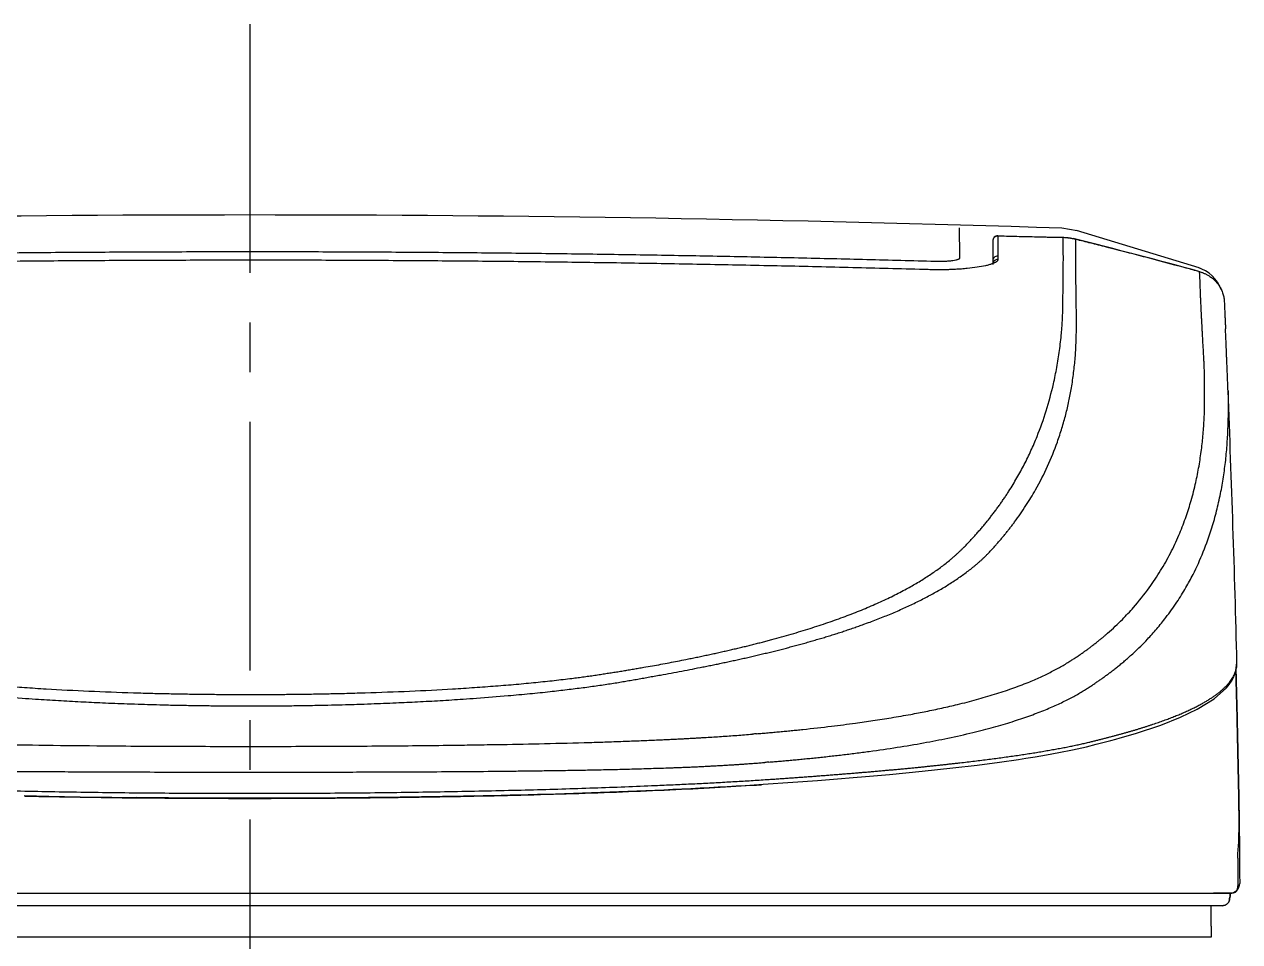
# Model space of a CAD drawing. Extents: x -4358 to 1981, y -50 to 2478.
# Drawn here: x 700.7 to 945.3, y 678.4 to 863 of the extents above; entities that cross this region are included whole.
import ezdxf

# ---------------------------------------------------------------- set-up
doc = ezdxf.new("R2010")
doc.units = 0
doc.header["$LTSCALE"] = 20
doc.header["$MEASUREMENT"] = 0
doc.linetypes.add('CENTER', pattern=[2, 1.25, -0.25, 0.25, -0.25])
doc.layers.get('0').update_dxf_attribs({"linetype": 'CONTINUOUS'})
doc.layers.add('CENTER', color=2, linetype='CENTER')

msp = doc.modelspace()

# ---------------------------------------------------------------- linework, layer by layer
for p, q in [((912.62, 821.43), (909.5, 821.95)), ((909.65, 820.07), (896.5, 820.38)), ((896.63, 820.37), (896.63, 816.36)), ((911.8, 819.82), (909.64, 820.08)), ((937.11, 814.01), (912.46, 821.48)), ((896.63, 816.36), (896.63, 815.65)), ((944.89, 695.19), (944.92, 690.93)), ((548.4, 688.12), (943.29, 688.12)), ((939.55, 679.28), (552.64, 679.28))]:
    msp.add_line(p, q)
at = {"flags": 128}
for points in [[(914.47, 717.63), (916.41, 718.11), (918.03, 718.52), (919.35, 718.87), (920.39, 719.15), (921.21, 719.38), (924.33, 720.29), (929.45, 721.99), (933.39, 723.56), (936.75, 725.17), (940.17, 727.28), (942.64, 729.47), (943.18, 730.13), (943.63, 730.79), (943.98, 731.4), (944.13, 731.72), (944.3, 732.15), (944.48, 732.7), (944.61, 733.37), (944.67, 734.16)], [(849.43, 710.07), (855.41, 710.48), (860.37, 710.85), (864.38, 711.16), (867.52, 711.41), (870, 711.63), (872.44, 711.84), (874.86, 712.06), (881.4, 712.69), (887.55, 713.36), (892.44, 713.94), (896.95, 714.53), (900.8, 715.08), (902.29, 715.31), (904.17, 715.61), (906.41, 715.99), (908.93, 716.45), (911.65, 717), (914.47, 717.63)], [(700.74, 707.78), (705.71, 707.67), (711.95, 707.57)], [(711.95, 707.57), (718.38, 707.48), (723.37, 707.43)]]:
    msp.add_lwpolyline(points, dxfattribs=at)
for centre, radius, start, end in [((746.1, -4175.38), 5000, 88.127, 91.87299), ((896.6, 819.43), 1, 87.7821, 134.1374), ((625.1, -329.31), 1184.4, 74.71644, 75.99163), ((896.59, 815.37), 0.995, 87.9967, 179.6934), ((934.89, 807.27), 7.05, 19.4443, 73.355), ((-3053.9, 630.62), 4000, 1.48908, 2.27283), ((943.75, 734.54), 0.993, 337.678, 1.4846), ((769.49, 1994.32), 1286.74, 270.96827, 273.5617), ((746.76, 2822.67), 2115.36, 269.36639, 271.20485), ((943.29, 690.12), 2, 270, 0.3085)]:
    msp.add_arc(centre, radius, start, end)
for points, knots in [([(888.93, 820.23), (888.93, 820.3), (888.93, 820.45), (888.92, 820.67), (888.92, 820.88), (888.92, 821.09), (888.91, 821.3), (888.91, 821.48), (888.91, 821.63), (888.91, 821.74), (888.9, 821.8), (888.9, 821.84), (888.9, 821.87), (888.9, 821.9), (888.9, 821.93), (888.91, 821.96), (888.9, 821.99), (888.9, 822.02), (888.9, 822.04), (888.9, 822.06), (888.9, 822.06)], [0, 0, 0, 0, 0.088598, 0.182162, 0.280693, 0.384191, 0.492656, 0.606087, 0.687348, 0.768609, 0.810431, 0.825962, 0.849071, 0.872181, 0.895292, 0.918403, 0.941658, 0.960525, 0.985441, 1, 1, 1, 1]), ([(889, 816.59), (888.99, 816.79), (888.98, 817.2), (888.97, 817.8), (888.96, 818.41), (888.95, 819.02), (888.94, 819.63), (888.94, 820.03), (888.93, 820.23)], [0, 0, 0, 0, 0.1599723, 0.3226224, 0.4879502, 0.6559557, 0.826639, 1, 1, 1, 1]), ([(896.63, 820.37), (896.36, 820.38), (896.1, 820.28), (895.71, 819.9), (895.6, 819.65), (895.6, 819.38)], [0, 0, 0, 0, 0.5, 0.5, 1, 1, 1, 1]), ([(895.6, 819.38), (895.6, 818.72), (895.6, 818.13), (895.6, 816.73), (895.6, 816.11), (895.6, 815.38)], [0, 0, 0, 0, 0.5, 0.5, 1, 1, 1, 1]), ([(909.8, 820.07), (909.53, 820.07), (909, 820.08), (908.2, 820.09), (907.12, 820.11), (905.73, 820.14), (903.23, 820.2), (900.76, 820.26), (898.29, 820.32), (897.2, 820.35), (896.63, 820.37)], [0, 0, 0, 0, 0.060622, 0.121443, 0.182466, 0.307332, 0.438979, 0.751537, 0.870198, 1, 1, 1, 1]), ([(909.8, 820.07), (909.75, 820.11), (909.69, 820.16), (909.66, 820.07), (909.66, 820.05)], [0, 0, 0, 0, 0.751005, 1, 1, 1, 1]), ([(909.81, 815.95), (909.81, 816.09), (909.81, 816.45), (909.8, 817.16), (909.8, 818), (909.8, 818.86), (909.8, 819.52), (909.8, 819.91), (909.8, 820.07)], [0, 0, 0, 0, 0.095327, 0.249999, 0.500003, 0.700006, 0.881614, 1, 1, 1, 1]), ([(912.34, 819.69), (912.25, 819.71), (912.07, 819.76), (911.79, 819.83), (911.51, 819.88), (911.22, 819.93), (910.94, 819.98), (910.65, 820.01), (910.37, 820.04), (910.08, 820.06), (909.89, 820.06), (909.8, 820.07)], [0, 0, 0, 0, 0.112096, 0.224005, 0.335703, 0.447163, 0.558359, 0.669267, 0.779859, 0.890111, 1, 1, 1, 1]), ([(911.95, 819.82), (911.94, 819.83), (911.89, 819.85), (911.83, 819.82), (911.79, 819.8)], [0, 0, 0, 0, 0.164223, 1, 1, 1, 1]), ([(912.34, 815.54), (912.34, 816.27), (912.34, 816.98), (912.34, 818.37), (912.34, 819.04), (912.34, 819.69)], [0, 0, 0, 0, 0.5, 0.5, 1, 1, 1, 1]), ([(937.23, 813.21), (936.33, 813.45), (934.65, 813.9), (931.04, 814.87), (927.07, 815.93), (922.49, 817.13), (919.32, 817.94), (916.89, 818.56), (915.35, 818.95), (913.84, 819.32), (912.84, 819.57), (912.34, 819.69)], [0, 0, 0, 0, 0.1075046, 0.1984617, 0.4295833, 0.5800274, 0.748351, 0.8132989, 0.8759544, 0.9380993, 1, 1, 1, 1]), ([(608.18, 815.32), (610.6, 815.39), (615.42, 815.52), (622.66, 815.71), (629.9, 815.88), (637.15, 816.05), (644.4, 816.21), (651.65, 816.35), (658.9, 816.49), (666.15, 816.61), (673.41, 816.72), (680.67, 816.82), (687.93, 816.92), (695.19, 817), (702.46, 817.07), (709.73, 817.13), (717, 817.17), (724.27, 817.21), (731.54, 817.24), (738.82, 817.25), (748.28, 817.26), (759.92, 817.25), (773.74, 817.19), (787.55, 817.09), (801.36, 816.95), (815.15, 816.78), (828.94, 816.57), (842.72, 816.31), (856.49, 816.02), (870.26, 815.7), (879.43, 815.45), (884.01, 815.32)], [0, 0, 0, 0, 0.026247, 0.052502, 0.078764, 0.105034, 0.131312, 0.157597, 0.18389, 0.210191, 0.236499, 0.262814, 0.289138, 0.315469, 0.341808, 0.368154, 0.394508, 0.420869, 0.447239, 0.473616, 0.5, 0.550122, 0.600218, 0.650286, 0.700326, 0.75034, 0.800326, 0.850285, 0.900217, 0.950122, 1, 1, 1, 1]), ([(882.63, 813.62), (880.24, 813.68), (875.47, 813.81), (868.32, 813.99), (861.16, 814.17), (853.99, 814.33), (846.83, 814.48), (839.65, 814.62), (832.48, 814.76), (825.3, 814.88), (818.12, 814.99), (810.93, 815.09), (803.74, 815.18), (796.55, 815.26), (789.35, 815.33), (782.15, 815.38), (774.95, 815.43), (767.74, 815.47), (760.53, 815.5), (753.32, 815.51), (743.93, 815.52), (732.39, 815.5), (718.69, 815.44), (705.01, 815.35), (691.33, 815.22), (677.67, 815.04), (664.03, 814.83), (650.39, 814.59), (636.77, 814.3), (623.17, 813.98), (614.1, 813.74), (609.57, 813.62)], [0, 0, 0, 0, 0.0262, 0.052412, 0.078638, 0.104876, 0.131127, 0.157392, 0.183669, 0.209959, 0.236261, 0.262577, 0.288906, 0.315247, 0.341602, 0.367969, 0.394349, 0.420742, 0.447148, 0.473567, 0.499999, 0.550207, 0.600369, 0.650485, 0.700554, 0.750577, 0.800554, 0.850485, 0.900369, 0.950208, 1, 1, 1, 1]), ([(896.63, 815.65), (896.63, 815.63), (896.63, 815.6), (896.61, 815.54), (896.59, 815.48), (896.54, 815.41), (896.47, 815.31), (896.29, 815.17), (895.98, 814.98), (895.48, 814.77), (894.87, 814.58), (893.93, 814.34), (892.51, 814.08), (890.82, 813.87), (889.32, 813.75), (888.26, 813.68), (887.31, 813.64), (886.56, 813.61), (885.84, 813.6), (885.19, 813.59), (884.54, 813.59), (883.91, 813.59), (883.27, 813.6), (882.84, 813.61), (882.63, 813.62)], [0, 0, 0, 0, 0.016779, 0.0335448, 0.0503087, 0.0670817, 0.1002092, 0.1329445, 0.1980347, 0.2639917, 0.327346, 0.3884425, 0.5071814, 0.6249355, 0.6852107, 0.7459184, 0.7842405, 0.8224857, 0.8535738, 0.8842677, 0.91303, 0.9418636, 0.9708325, 1, 1, 1, 1]), ([(884.01, 815.32), (884.08, 815.32), (884.21, 815.31), (884.41, 815.31), (884.61, 815.31), (884.8, 815.31), (885.09, 815.31), (885.48, 815.31), (885.94, 815.33), (886.39, 815.35), (886.95, 815.39), (887.58, 815.46), (888.1, 815.55), (888.43, 815.64), (888.64, 815.7), (888.81, 815.77), (888.91, 815.84), (888.97, 815.89), (889, 815.94), (889, 815.98), (889.01, 815.99)], [0, 0, 0, 0, 0.024948, 0.049791, 0.07457, 0.099325, 0.124097, 0.186083, 0.248228, 0.310324, 0.372605, 0.4972, 0.622232, 0.684939, 0.747839, 0.81074, 0.873794, 0.915845, 0.957857, 1, 1, 1, 1]), ([(896.63, 815.65), (896.48, 815.66), (896.34, 815.63), (896.16, 815.56), (896.1, 815.53), (896, 815.46), (895.96, 815.43), (895.83, 815.31), (895.75, 815.2), (895.63, 814.96), (895.6, 814.81), (895.6, 814.67)], [0, 0, 0, 0, 0.25, 0.25, 0.375, 0.375, 0.5, 0.5, 0.75, 0.75, 1, 1, 1, 1]), ([(909.68, 805.1), (909.69, 805.28), (909.7, 805.68), (909.71, 806.33), (909.72, 807.11), (909.73, 807.86), (909.74, 808.52), (909.75, 809.21), (909.77, 809.92), (909.78, 810.99), (909.79, 811.92), (909.79, 812.87), (909.8, 813.54), (909.8, 814.22), (909.8, 814.85), (909.81, 815.44), (909.81, 815.8), (909.81, 815.95)], [0, 0, 0, 0, 0.0371371, 0.0845204, 0.1421498, 0.2100253, 0.2588964, 0.2985538, 0.377454, 0.4361653, 0.5771378, 0.6356695, 0.7181139, 0.783845, 0.85908, 0.9386751, 1, 1, 1, 1]), ([(912.44, 804.63), (912.42, 805.83), (912.4, 806.96), (912.37, 809.06), (912.36, 810.05), (912.34, 811.86), (912.33, 812.7), (912.33, 814.23), (912.33, 814.92), (912.34, 815.54)], [0, 0, 0, 0, 0.25, 0.25, 0.5, 0.5, 0.75, 0.75, 1, 1, 1, 1]), ([(882.62, 813.56), (882.62, 813.57), (882.63, 813.62), (882.63, 813.64), (882.63, 813.63), (882.63, 813.62)], [0, 0, 0, 0, 0.170637, 0.576958, 1, 1, 1, 1]), ([(937.23, 813.21), (937.31, 813.19), (937.46, 813.14), (937.69, 813.07), (937.92, 812.98), (938.16, 812.88), (938.4, 812.77), (938.64, 812.65), (938.88, 812.52), (939.29, 812.28), (939.94, 811.81), (940.73, 811.03), (941.36, 810.11), (941.73, 809.34), (941.92, 808.78), (942.04, 808.37), (942.12, 807.96), (942.18, 807.56), (942.19, 807.29), (942.2, 807.16)], [0, 0, 0, 0, 0.02671, 0.054326, 0.082847, 0.112271, 0.14259, 0.173796, 0.205877, 0.238823, 0.339761, 0.489458, 0.636141, 0.746777, 0.800715, 0.852979, 0.9036, 0.952605, 1, 1, 1, 1]), ([(938.07, 795.99), (938.06, 796.18), (938.04, 796.55), (938.01, 797.09), (937.98, 797.61), (937.95, 798.11), (937.92, 798.59), (937.9, 799.05), (937.87, 799.5), (937.85, 799.93), (937.83, 800.34), (937.8, 800.74), (937.78, 801.12), (937.76, 801.48), (937.74, 801.84), (937.73, 802.18), (937.71, 802.5), (937.69, 802.82), (937.67, 803.27), (937.64, 803.87), (937.6, 804.57), (937.57, 805.24), (937.54, 805.88), (937.51, 806.47), (937.48, 807.03), (937.46, 807.56), (937.45, 807.89), (937.44, 808.05)], [0, 0, 0, 0, 0.034257, 0.067836, 0.100753, 0.133019, 0.16465, 0.195657, 0.226052, 0.255845, 0.285046, 0.313665, 0.341711, 0.369191, 0.396114, 0.422486, 0.448313, 0.473602, 0.498358, 0.561362, 0.624176, 0.686853, 0.749446, 0.812006, 0.874584, 0.937232, 1, 1, 1, 1]), ([(942.2, 807.16), (942.21, 806.99), (942.22, 806.65), (942.25, 806.13), (942.27, 805.6), (942.29, 805.07), (942.32, 804.41), (942.36, 803.62), (942.4, 802.68), (942.42, 802.03), (942.44, 801.7)], [0, 0, 0, 0, 0.101267, 0.20194, 0.302021, 0.401509, 0.500404, 0.6669, 0.833431, 1, 1, 1, 1]), ([(909.44, 800.92), (909.46, 801.1), (909.49, 801.47), (909.55, 802.19), (909.61, 803.08), (909.65, 803.91), (909.67, 804.58), (909.68, 804.91), (909.68, 805.1)], [0, 0, 0, 0, 0.1251634, 0.2502148, 0.500072, 0.7498912, 0.8554943, 1, 1, 1, 1]), ([(912.42, 800.36), (912.42, 800.54), (912.43, 800.89), (912.45, 801.44), (912.46, 802), (912.47, 802.65), (912.47, 803.35), (912.45, 804.03), (912.45, 804.45), (912.44, 804.63)], [0, 0, 0, 0, 0.115256, 0.237136, 0.365639, 0.500714, 0.692783, 0.85922, 1, 1, 1, 1]), ([(889.94, 757.9), (890.14, 758.11), (890.54, 758.52), (891.12, 759.14), (891.7, 759.77), (892.28, 760.4), (892.84, 761.04), (893.39, 761.68), (893.93, 762.33), (894.47, 762.98), (894.99, 763.64), (895.51, 764.3), (896.02, 764.97), (896.52, 765.64), (897, 766.32), (897.48, 767), (897.96, 767.68), (898.42, 768.38), (899.28, 769.7), (900.49, 771.7), (901.97, 774.41), (903.32, 777.19), (904.86, 780.77), (906.44, 785.22), (907.55, 789.36), (908.18, 792.3), (908.5, 793.96), (908.78, 795.65), (909.03, 797.35), (909.25, 799.08), (909.37, 800.25), (909.43, 800.84)], [0, 0, 0, 0, 0.017322, 0.034652, 0.051991, 0.069337, 0.086693, 0.104057, 0.12143, 0.138813, 0.156205, 0.173606, 0.191018, 0.208439, 0.22587, 0.243312, 0.260765, 0.278228, 0.295702, 0.360847, 0.426214, 0.491813, 0.557654, 0.674023, 0.79106, 0.82554, 0.860156, 0.894909, 0.9298, 0.96483, 1, 1, 1, 1]), ([(894.54, 756.37), (894.72, 756.56), (895.08, 756.94), (895.61, 757.52), (896.13, 758.1), (896.65, 758.68), (897.15, 759.26), (897.65, 759.85), (898.14, 760.45), (898.62, 761.05), (899.09, 761.65), (899.56, 762.25), (900.67, 763.73), (902.29, 766.07), (904.54, 769.79), (906.7, 774.03), (908.39, 778.2), (909.54, 781.7), (910.32, 784.45), (910.95, 787.15), (911.38, 789.45), (911.68, 791.36), (911.89, 792.89), (912.06, 794.4), (912.2, 795.9), (912.3, 797.37), (912.37, 798.83), (912.4, 799.8), (912.41, 800.28)], [0, 0, 0, 0, 0.015776, 0.031551, 0.047326, 0.063099, 0.078871, 0.094641, 0.110411, 0.126179, 0.141946, 0.157712, 0.173477, 0.256913, 0.335338, 0.448083, 0.557979, 0.619839, 0.679345, 0.736499, 0.791301, 0.822997, 0.854066, 0.884507, 0.914322, 0.943509, 0.972068, 1, 1, 1, 1]), ([(942.92, 789.93), (942.92, 790.1), (942.9, 790.46), (942.88, 790.98), (942.86, 791.49), (942.84, 791.99), (942.82, 792.48), (942.8, 792.97), (942.78, 793.44), (942.76, 793.9), (942.75, 794.36), (942.73, 794.8), (942.71, 795.24), (942.69, 795.66), (942.67, 796.08), (942.66, 796.48), (942.63, 797.25), (942.58, 798.32), (942.54, 799.31), (942.51, 800.1), (942.48, 800.65), (942.46, 801.16), (942.45, 801.49), (942.44, 801.65), (942.44, 801.7)], [0, 0, 0, 0, 0.03322, 0.06644, 0.099659, 0.132879, 0.166098, 0.199317, 0.232537, 0.265756, 0.298977, 0.332198, 0.365419, 0.398641, 0.431864, 0.465087, 0.49831, 0.623972, 0.749629, 0.790081, 0.874846, 0.935639, 0.977357, 1, 1, 1, 1]), ([(938.11, 795.3), (938.1, 795.42), (938.09, 795.65), (938.08, 795.88), (938.07, 795.99)], [0, 0, 0, 0, 0.508706, 1, 1, 1, 1]), ([(938.23, 789.7), (938.23, 789.83), (938.24, 790.13), (938.23, 790.6), (938.23, 791.23), (938.22, 791.88), (938.21, 792.67), (938.19, 793.49), (938.15, 794.41), (938.12, 795), (938.11, 795.3)], [0, 0, 0, 0, 0.066399, 0.146847, 0.241592, 0.389763, 0.488392, 0.661022, 0.832112, 1, 1, 1, 1]), ([(915.61, 737.93), (915.82, 738.09), (916.23, 738.41), (916.82, 738.87), (917.36, 739.31), (917.85, 739.72), (918.3, 740.1), (919.11, 740.8), (920.25, 741.84), (922, 743.54), (924.36, 746.08), (926.96, 749.32), (929.41, 752.99), (931.39, 756.52), (933.04, 760.02), (934.37, 763.43), (935.47, 766.82), (936.35, 770.21), (937.05, 773.64), (937.48, 776.39), (937.74, 778.55), (937.9, 780.12), (938.03, 781.69), (938.13, 783.27), (938.2, 784.87), (938.24, 786.47), (938.25, 788.08), (938.24, 789.16), (938.23, 789.7)], [0, 0, 0, 0, 0.013634, 0.026426, 0.038376, 0.049486, 0.059755, 0.069185, 0.105087, 0.140395, 0.198191, 0.289343, 0.363736, 0.435793, 0.506654, 0.569919, 0.628064, 0.691355, 0.748116, 0.80272, 0.827873, 0.852887, 0.877761, 0.902493, 0.927084, 0.951533, 0.975839, 1, 1, 1, 1]), ([(918.97, 732.36), (919.16, 732.5), (919.57, 732.81), (920.2, 733.3), (920.87, 733.84), (921.59, 734.43), (922.36, 735.07), (923.15, 735.77), (924.66, 737.14), (926.51, 738.98), (928.65, 741.36), (930.65, 743.83), (932.62, 746.59), (934.42, 749.5), (936.23, 752.84), (938.04, 756.81), (939.57, 761.11), (940.68, 765.05), (941.32, 767.92), (941.76, 770.22), (942.03, 771.89), (942.27, 773.57), (942.48, 775.26), (942.65, 776.95), (942.78, 778.66), (942.89, 780.36), (942.96, 782.08), (942.99, 783.23), (943, 783.8)], [0, 0, 0, 0, 0.012319, 0.025843, 0.040572, 0.056505, 0.073643, 0.091985, 0.111532, 0.179207, 0.228994, 0.281092, 0.348791, 0.410446, 0.463524, 0.551226, 0.64037, 0.699579, 0.759149, 0.786828, 0.814278, 0.841499, 0.868489, 0.895251, 0.921783, 0.948085, 0.974158, 1, 1, 1, 1]), ([(887.09, 755.28), (887.23, 755.4), (887.53, 755.64), (887.95, 756.01), (888.36, 756.39), (888.77, 756.76), (889.17, 757.14), (889.56, 757.52), (889.81, 757.77), (889.94, 757.9)], [0, 0, 0, 0, 0.142621, 0.285314, 0.428082, 0.570931, 0.713864, 0.856886, 1, 1, 1, 1]), ([(891.63, 753.74), (891.77, 753.86), (892.07, 754.1), (892.51, 754.47), (892.93, 754.85), (893.35, 755.22), (893.76, 755.6), (894.16, 755.99), (894.41, 756.25), (894.54, 756.37)], [0, 0, 0, 0, 0.141777, 0.283911, 0.426403, 0.569256, 0.712471, 0.856052, 1, 1, 1, 1]), ([(833.83, 735.18), (834.2, 735.25), (834.93, 735.4), (836.01, 735.62), (837.08, 735.84), (838.15, 736.07), (839.2, 736.3), (840.25, 736.52), (841.28, 736.76), (842.31, 736.99), (843.33, 737.23), (844.34, 737.46), (845.34, 737.7), (846.33, 737.94), (847.31, 738.19), (848.28, 738.43), (849.25, 738.68), (850.2, 738.93), (852.18, 739.46), (855.1, 740.28), (858.87, 741.42), (862.48, 742.61), (865.93, 743.84), (869.21, 745.12), (872.31, 746.44), (875.23, 747.8), (877.46, 748.94), (879.1, 749.84), (880.23, 750.49), (881.31, 751.14), (882.37, 751.81), (883.38, 752.48), (884.36, 753.17), (885.31, 753.86), (886.22, 754.56), (886.8, 755.04), (887.09, 755.28)], [0, 0, 0, 0, 0.014624, 0.02924, 0.0438485, 0.05845, 0.073045, 0.0876341, 0.1022179, 0.1167967, 0.1313713, 0.1459421, 0.1605096, 0.1750744, 0.189637, 0.2041981, 0.218758, 0.2333173, 0.2478766, 0.3099828, 0.3722145, 0.4346125, 0.4972175, 0.5600133, 0.622708, 0.685342, 0.7479561, 0.7758309, 0.8037299, 0.8316566, 0.8596147, 0.8876078, 0.9156393, 0.9437128, 0.9718319, 1, 1, 1, 1]), ([(837.28, 733.67), (837.64, 733.74), (838.34, 733.88), (839.4, 734.1), (840.46, 734.32), (841.53, 734.54), (842.59, 734.77), (843.66, 735), (844.73, 735.23), (845.79, 735.47), (846.86, 735.72), (847.93, 735.97), (849, 736.22), (850.07, 736.48), (851.14, 736.74), (852.21, 737), (853.28, 737.28), (854.34, 737.55), (855.41, 737.83), (856.47, 738.12), (857.53, 738.41), (858.58, 738.71), (859.63, 739.01), (860.68, 739.32), (861.73, 739.63), (862.77, 739.95), (863.81, 740.27), (864.84, 740.6), (865.86, 740.94), (866.88, 741.28), (867.9, 741.63), (868.9, 741.98), (870.02, 742.39), (871.25, 742.84), (872.57, 743.34), (873.87, 743.86), (875.16, 744.39), (876.42, 744.93), (877.67, 745.48), (878.89, 746.04), (880.09, 746.61), (881.27, 747.2), (882.43, 747.8), (883.56, 748.41), (884.67, 749.03), (885.75, 749.66), (886.8, 750.31), (887.83, 750.97), (888.82, 751.64), (889.79, 752.33), (890.73, 753.03), (891.33, 753.5), (891.63, 753.74)], [0, 0, 0, 0, 0.013943, 0.028027, 0.042251, 0.056614, 0.071118, 0.085761, 0.100545, 0.115468, 0.130531, 0.145734, 0.161076, 0.176558, 0.19218, 0.207941, 0.223841, 0.23988, 0.256059, 0.272376, 0.288833, 0.305428, 0.322162, 0.339034, 0.356044, 0.373194, 0.390482, 0.407908, 0.425474, 0.443178, 0.461021, 0.479003, 0.497124, 0.521804, 0.546683, 0.57176, 0.597036, 0.622512, 0.648186, 0.67406, 0.700134, 0.726407, 0.752879, 0.77955, 0.806418, 0.833484, 0.860748, 0.888207, 0.915863, 0.943714, 0.97176, 1, 1, 1, 1]), ([(912.05, 735.4), (912.27, 735.55), (912.69, 735.83), (913.32, 736.26), (913.92, 736.68), (914.5, 737.1), (915.07, 737.51), (915.43, 737.79), (915.61, 737.93)], [0, 0, 0, 0, 0.175703, 0.347644, 0.515946, 0.680717, 0.842044, 1, 1, 1, 1]), ([(816.97, 732.22), (817.33, 732.28), (818.04, 732.39), (819.11, 732.56), (820.16, 732.72), (821.22, 732.9), (822.27, 733.07), (823.31, 733.24), (824.35, 733.42), (825.62, 733.64), (827.12, 733.9), (828.83, 734.21), (830.52, 734.53), (832.19, 734.85), (833.29, 735.07), (833.83, 735.18)], [0, 0, 0, 0, 0.0600672, 0.1202701, 0.1806111, 0.2410924, 0.3017163, 0.362485, 0.4234008, 0.4844659, 0.5874198, 0.6904398, 0.7935362, 0.8967195, 1, 1, 1, 1]), ([(820.31, 730.56), (820.7, 730.63), (821.49, 730.77), (822.67, 730.97), (823.87, 731.18), (825.07, 731.39), (826.29, 731.61), (827.51, 731.83), (829.05, 732.11), (830.9, 732.45), (833.04, 732.85), (835.17, 733.26), (836.58, 733.54), (837.28, 733.67)], [0, 0, 0, 0, 0.066082, 0.133218, 0.201409, 0.270655, 0.340957, 0.412315, 0.484732, 0.611694, 0.739889, 0.869323, 1, 1, 1, 1]), ([(848.05, 720.23), (848.44, 720.26), (849.22, 720.33), (850.39, 720.43), (851.56, 720.53), (852.73, 720.64), (853.9, 720.75), (855.07, 720.87), (856.24, 720.98), (858.98, 721.27), (862.94, 721.71), (867.61, 722.31), (871.6, 722.88), (875.32, 723.47), (878.87, 724.08), (882.27, 724.73), (885.41, 725.39), (888.82, 726.18), (892.37, 727.1), (896.02, 728.17), (899.49, 729.32), (902.11, 730.32), (903.98, 731.1), (905.19, 731.64), (906.35, 732.18), (907.45, 732.72), (908.5, 733.28), (909.51, 733.83), (910.46, 734.4), (911.07, 734.78), (911.37, 734.97)], [0, 0, 0, 0, 0.013292, 0.026682, 0.04017, 0.053758, 0.067444, 0.081231, 0.095118, 0.109106, 0.179666, 0.240825, 0.287197, 0.337361, 0.392799, 0.43733, 0.486237, 0.535695, 0.598858, 0.662965, 0.728024, 0.79404, 0.820869, 0.847381, 0.873579, 0.899468, 0.925051, 0.950332, 0.975314, 1, 1, 1, 1]), ([(911.37, 734.97), (911.48, 735.04), (911.71, 735.19), (911.94, 735.33), (912.05, 735.4)], [0, 0, 0, 0, 0.500006, 1, 1, 1, 1]), ([(914.93, 718.52), (915.18, 718.58), (915.66, 718.69), (916.38, 718.87), (917.08, 719.05), (917.78, 719.22), (918.48, 719.4), (919.16, 719.58), (919.84, 719.76), (920.5, 719.94), (921.16, 720.12), (921.81, 720.3), (922.45, 720.48), (923.09, 720.66), (923.71, 720.84), (924.33, 721.03), (924.94, 721.21), (925.54, 721.4), (926.13, 721.58), (926.71, 721.77), (927.29, 721.96), (927.85, 722.15), (928.41, 722.33), (928.96, 722.52), (929.5, 722.72), (930.03, 722.91), (930.55, 723.1), (931.06, 723.29), (931.56, 723.48), (932.06, 723.68), (932.54, 723.87), (933.02, 724.07), (933.49, 724.27), (933.95, 724.46), (934.4, 724.66), (934.84, 724.86), (935.27, 725.06), (935.69, 725.26), (936.11, 725.46), (936.51, 725.66), (936.9, 725.86), (937.4, 726.12), (937.97, 726.44), (938.62, 726.82), (939.24, 727.2), (939.83, 727.58), (940.39, 727.96), (940.92, 728.35), (941.41, 728.75), (941.87, 729.14), (942.3, 729.54), (942.69, 729.94), (943.06, 730.35), (943.38, 730.75), (943.68, 731.16), (943.94, 731.58), (944.16, 732), (944.35, 732.42), (944.5, 732.84), (944.62, 733.27), (944.7, 733.7), (944.75, 734.13), (944.75, 734.42), (944.75, 734.57)], [0, 0, 0, 0, 0.012214, 0.024438, 0.036674, 0.048921, 0.061178, 0.073447, 0.085727, 0.098018, 0.11032, 0.122633, 0.134958, 0.147293, 0.159639, 0.171997, 0.184365, 0.196745, 0.209136, 0.221537, 0.23395, 0.246374, 0.258809, 0.271255, 0.283712, 0.29618, 0.30866, 0.32115, 0.333651, 0.346164, 0.358687, 0.371222, 0.383768, 0.396324, 0.408892, 0.421471, 0.434061, 0.446662, 0.459274, 0.471898, 0.484532, 0.497177, 0.520339, 0.543579, 0.566897, 0.590293, 0.613768, 0.637321, 0.660952, 0.684661, 0.708449, 0.732314, 0.756258, 0.780281, 0.804381, 0.82856, 0.852816, 0.877152, 0.901565, 0.926056, 0.950626, 0.975274, 1, 1, 1, 1]), ([(675.22, 732.22), (675.44, 732.19), (675.88, 732.12), (676.54, 732.02), (677.21, 731.93), (677.89, 731.83), (678.57, 731.74), (679.26, 731.64), (679.96, 731.55), (680.66, 731.46), (682.28, 731.26), (684.88, 730.95), (688.59, 730.56), (692.49, 730.19), (696.58, 729.85), (700.79, 729.54), (706.45, 729.18), (713.71, 728.8), (720.32, 728.55), (724.65, 728.43), (727.04, 728.36), (729.88, 728.3), (733.11, 728.24), (736.29, 728.19), (739.47, 728.16), (742.74, 728.14), (747.19, 728.13), (751.57, 728.14), (755.85, 728.19), (758.95, 728.23), (762.05, 728.29), (764.82, 728.35), (767.23, 728.42), (771.65, 728.55), (778.32, 728.79), (785.61, 729.17), (791.33, 729.54), (795.59, 729.85), (799.73, 730.19), (803.66, 730.56), (807.4, 730.96), (810.19, 731.29), (812.17, 731.54), (813.4, 731.71), (814.61, 731.87), (815.81, 732.05), (816.59, 732.16), (816.97, 732.22)], [0, 0, 0, 0, 0.005997, 0.011993, 0.017987, 0.02398, 0.029973, 0.035967, 0.041962, 0.047958, 0.053956, 0.083103, 0.112207, 0.142421, 0.172699, 0.203082, 0.233443, 0.292137, 0.351019, 0.363631, 0.376293, 0.397198, 0.418225, 0.438064, 0.457781, 0.478738, 0.499949, 0.54199, 0.561532, 0.581239, 0.601123, 0.620891, 0.634334, 0.647782, 0.706749, 0.765541, 0.796298, 0.827102, 0.857739, 0.888335, 0.917535, 0.946803, 0.957444, 0.968081, 0.978717, 0.989356, 1, 1, 1, 1]), ([(915.36, 729.83), (915.57, 729.97), (915.97, 730.24), (916.58, 730.65), (917.18, 731.06), (917.78, 731.49), (918.38, 731.92), (918.77, 732.21), (918.97, 732.36)], [0, 0, 0, 0, 0.164177, 0.32935, 0.495518, 0.662683, 0.830843, 1, 1, 1, 1]), ([(944.54, 733), (944.54, 732.91), (944.67, 728.05), (944.87, 719.36), (945.12, 707.37), (945.24, 700.46), (945.29, 690.13)], [0, 0, 0, 0, 0.0060175, 0.3376889, 0.6690269, 0.9690586, 0.9690586, 0.9690586, 0.9690586]), ([(944.89, 695.19), (945.25, 699.78), (945.13, 706.98), (944.87, 719.36), (944.67, 728.04), (944.54, 732.89), (944.54, 732.96)], [0, 0, 0, 0, 0.3312788, 0.6629222, 0.9949143, 1, 1, 1, 1]), ([(671.88, 730.56), (672.12, 730.53), (672.59, 730.45), (673.31, 730.34), (674.04, 730.22), (674.78, 730.11), (675.54, 730), (676.31, 729.89), (677.1, 729.78), (677.9, 729.67), (678.71, 729.56), (679.54, 729.45), (680.38, 729.35), (681.24, 729.24), (682.11, 729.13), (683, 729.03), (683.9, 728.92), (684.81, 728.82), (686.76, 728.61), (689.82, 728.29), (694.66, 727.85), (699.08, 727.49), (703.61, 727.17), (707.53, 726.92), (712.02, 726.68), (716.64, 726.46), (720.74, 726.29), (724.15, 726.18), (726.79, 726.1), (729.5, 726.03), (732.63, 725.96), (735.85, 725.91), (740.39, 725.85), (746.08, 725.82), (751.77, 725.85), (756.28, 725.9), (760.39, 725.97), (764.25, 726.06), (767.87, 726.17), (771.27, 726.29), (775.35, 726.45), (779.98, 726.67), (784.49, 726.91), (788.42, 727.16), (793, 727.49), (797.51, 727.84), (802.42, 728.3), (805.79, 728.64), (808.26, 728.92), (809.95, 729.12), (811.58, 729.32), (813.16, 729.52), (814.69, 729.72), (816.17, 729.93), (817.6, 730.14), (818.98, 730.35), (819.87, 730.49), (820.31, 730.56)], [0, 0, 0, 0, 0.006185, 0.01242, 0.018704, 0.025038, 0.031421, 0.037853, 0.044336, 0.050867, 0.057448, 0.064079, 0.07076, 0.07749, 0.08427, 0.0911, 0.097979, 0.104908, 0.111887, 0.141926, 0.172296, 0.215016, 0.233002, 0.263082, 0.292059, 0.319622, 0.350756, 0.368495, 0.382668, 0.399406, 0.418042, 0.439645, 0.457676, 0.499951, 0.542106, 0.559951, 0.58143, 0.616441, 0.630374, 0.648048, 0.679192, 0.706502, 0.735821, 0.765986, 0.783817, 0.827509, 0.858693, 0.888657, 0.901777, 0.914709, 0.927455, 0.940012, 0.952383, 0.964567, 0.976565, 0.988376, 1, 1, 1, 1]), ([(850.56, 714.53), (850.93, 714.56), (851.68, 714.62), (852.82, 714.72), (853.98, 714.82), (855.16, 714.93), (856.36, 715.04), (857.59, 715.16), (858.83, 715.28), (860.09, 715.41), (861.37, 715.55), (862.67, 715.69), (863.99, 715.84), (865.32, 715.99), (866.66, 716.15), (868.02, 716.32), (869.4, 716.5), (872.23, 716.88), (876.4, 717.49), (881.68, 718.38), (886.76, 719.36), (890.72, 720.25), (893.73, 721), (895.76, 721.55), (897.69, 722.1), (899.51, 722.65), (901.23, 723.22), (902.86, 723.78), (904.4, 724.35), (905.85, 724.92), (907.21, 725.48), (908.5, 726.05), (909.7, 726.62), (910.84, 727.18), (911.9, 727.74), (912.89, 728.29), (913.82, 728.84), (914.4, 729.21), (914.69, 729.39)], [0, 0, 0, 0, 0.01247, 0.025283, 0.038439, 0.051937, 0.065778, 0.079962, 0.094488, 0.109356, 0.124568, 0.140121, 0.156018, 0.172257, 0.188839, 0.205764, 0.223032, 0.240643, 0.313826, 0.387013, 0.458407, 0.535476, 0.570113, 0.604002, 0.637145, 0.669541, 0.701189, 0.732091, 0.762245, 0.791651, 0.820311, 0.848222, 0.875387, 0.901804, 0.927474, 0.952396, 0.976572, 1, 1, 1, 1]), ([(827.94, 718.98), (828.27, 718.99), (828.91, 719.02), (829.88, 719.07), (830.82, 719.11), (831.76, 719.16), (832.68, 719.2), (833.59, 719.25), (834.48, 719.3), (835.37, 719.35), (836.24, 719.4), (837.09, 719.45), (838.17, 719.51), (839.47, 719.59), (841.01, 719.69), (842.55, 719.8), (844.11, 719.91), (845.69, 720.04), (846.73, 720.12), (847.26, 720.16)], [0, 0, 0, 0, 0.047354, 0.094297, 0.140838, 0.186982, 0.232738, 0.278112, 0.323111, 0.367741, 0.412006, 0.455913, 0.499467, 0.578408, 0.659101, 0.741575, 0.825861, 0.911991, 1, 1, 1, 1]), ([(664.26, 718.98), (664.58, 718.96), (665.22, 718.94), (666.19, 718.9), (667.17, 718.86), (668.15, 718.82), (669.14, 718.78), (670.84, 718.72), (673.43, 718.62), (678.51, 718.46), (685.23, 718.28), (694.15, 718.1), (704.06, 717.94), (713.97, 717.83), (722.41, 717.76), (729.39, 717.73), (736.31, 717.7), (743.89, 717.69), (751.55, 717.69), (758.94, 717.71), (766.26, 717.74), (775.81, 717.8), (784.51, 717.89), (792.21, 718.01), (798.17, 718.1), (805.71, 718.25), (812.72, 718.43), (818.1, 718.6), (821.02, 718.7), (823.3, 718.79), (824.86, 718.85), (826.41, 718.91), (827.43, 718.96), (827.94, 718.98)], [0, 0, 0, 0, 0.006789, 0.013578, 0.020369, 0.027162, 0.033958, 0.040758, 0.062014, 0.086346, 0.142132, 0.192064, 0.253649, 0.322746, 0.36805, 0.401158, 0.443638, 0.487235, 0.531263, 0.575004, 0.614094, 0.657721, 0.741073, 0.767946, 0.796731, 0.850029, 0.908741, 0.931758, 0.956915, 0.967698, 0.978471, 0.989237, 1, 1, 1, 1]), ([(849.81, 711), (850.18, 711.02), (850.92, 711.07), (852.01, 711.14), (853.1, 711.22), (854.19, 711.29), (855.27, 711.37), (856.34, 711.45), (857.41, 711.52), (858.47, 711.6), (859.52, 711.68), (860.57, 711.76), (861.62, 711.84), (862.65, 711.92), (863.69, 712), (864.71, 712.08), (865.73, 712.16), (866.74, 712.24), (867.75, 712.32), (868.75, 712.41), (869.74, 712.49), (870.73, 712.57), (871.71, 712.66), (872.68, 712.74), (873.65, 712.83), (874.6, 712.92), (875.56, 713), (876.5, 713.09), (877.44, 713.18), (878.37, 713.27), (879.3, 713.36), (880.21, 713.45), (881.12, 713.54), (882.03, 713.63), (882.92, 713.72), (883.81, 713.82), (884.69, 713.91), (885.56, 714), (886.43, 714.1), (887.29, 714.19), (888.14, 714.29), (889.2, 714.41), (890.48, 714.56), (891.95, 714.73), (893.39, 714.91), (894.82, 715.09), (896.22, 715.28), (897.6, 715.46), (898.95, 715.65), (900.27, 715.84), (901.57, 716.03), (902.84, 716.23), (904.09, 716.42), (905.31, 716.62), (906.5, 716.83), (907.66, 717.03), (908.79, 717.24), (909.9, 717.44), (910.97, 717.65), (912.01, 717.87), (913.02, 718.08), (914, 718.3), (914.62, 718.45), (914.93, 718.52)], [0, 0, 0, 0, 0.0122213, 0.0244557, 0.0367033, 0.048964, 0.0612379, 0.0735249, 0.085825, 0.0981382, 0.1104647, 0.1228042, 0.1351569, 0.1475227, 0.1599017, 0.1722938, 0.1846991, 0.1971175, 0.209549, 0.2219937, 0.2344515, 0.2469225, 0.2594066, 0.2719039, 0.2844143, 0.2969379, 0.3094746, 0.3220245, 0.3345875, 0.3471636, 0.3597529, 0.3723554, 0.384971, 0.3975997, 0.4102416, 0.4228966, 0.4355648, 0.4482462, 0.4609407, 0.4736483, 0.4863691, 0.4991031, 0.5220053, 0.5450026, 0.5680948, 0.5912821, 0.6145643, 0.6379416, 0.6614139, 0.6849812, 0.7086435, 0.7324007, 0.756253, 0.7802003, 0.8042426, 0.8283798, 0.8526121, 0.8769393, 0.9013615, 0.9258787, 0.9504908, 0.9751979, 1, 1, 1, 1]), ([(829.83, 713.35), (830.15, 713.36), (830.81, 713.38), (831.78, 713.42), (832.76, 713.46), (833.75, 713.5), (834.74, 713.54), (835.73, 713.58), (836.72, 713.63), (837.72, 713.68), (838.72, 713.73), (839.72, 713.78), (840.72, 713.84), (841.72, 713.9), (842.73, 713.96), (843.74, 714.02), (844.74, 714.09), (845.75, 714.16), (846.75, 714.23), (847.76, 714.3), (848.76, 714.38), (849.43, 714.43), (849.76, 714.46)], [0, 0, 0, 0, 0.045523, 0.091517, 0.137982, 0.184918, 0.232325, 0.280203, 0.328553, 0.377375, 0.426669, 0.476435, 0.526674, 0.577383, 0.628564, 0.680214, 0.732335, 0.784927, 0.837989, 0.891523, 0.945527, 1, 1, 1, 1]), ([(850.56, 714.53), (850.43, 714.51), (850.16, 714.49), (849.9, 714.47), (849.76, 714.46)], [0, 0, 0, 0, 0.500125, 1, 1, 1, 1]), ([(662.37, 713.35), (662.69, 713.34), (663.33, 713.32), (664.29, 713.29), (665.24, 713.26), (666.19, 713.23), (667.14, 713.2), (668.08, 713.18), (669.01, 713.15), (669.94, 713.13), (670.87, 713.1), (671.79, 713.08), (672.7, 713.06), (673.61, 713.04), (674.51, 713.02), (675.4, 713), (676.29, 712.98), (677.18, 712.96), (678.05, 712.95), (678.92, 712.93), (679.78, 712.91), (680.64, 712.9), (681.48, 712.88), (682.32, 712.87), (683.16, 712.86), (683.98, 712.84), (684.8, 712.83), (685.61, 712.82), (686.41, 712.81), (687.2, 712.8), (687.98, 712.79), (688.76, 712.78), (689.53, 712.77), (690.28, 712.76), (691.03, 712.75), (691.78, 712.74), (694.22, 712.71), (698.31, 712.67), (704, 712.63), (709.46, 712.6), (717.96, 712.56), (729.37, 712.52), (743.09, 712.51), (756.01, 712.52), (766.6, 712.53), (775.62, 712.56), (782.93, 712.59), (790.37, 712.64), (795.85, 712.69), (799.36, 712.73), (800.92, 712.75), (802.52, 712.77), (804.14, 712.79), (805.8, 712.81), (807.5, 712.83), (809.22, 712.86), (810.97, 712.89), (812.75, 712.92), (814.56, 712.95), (816.39, 712.99), (818.25, 713.03), (820.14, 713.07), (822.04, 713.12), (823.96, 713.17), (825.91, 713.23), (827.87, 713.29), (829.17, 713.33), (829.83, 713.35)], [0, 0, 0, 0, 0.006587, 0.01311, 0.019569, 0.025964, 0.032295, 0.038563, 0.044766, 0.050905, 0.05698, 0.062992, 0.06894, 0.074824, 0.080644, 0.086401, 0.092094, 0.097723, 0.103288, 0.10879, 0.114228, 0.119603, 0.124913, 0.13016, 0.135343, 0.140463, 0.145519, 0.150511, 0.15544, 0.160305, 0.165106, 0.169844, 0.174518, 0.179128, 0.183675, 0.188159, 0.192578, 0.227905, 0.26145, 0.293214, 0.3232, 0.408303, 0.487256, 0.55392, 0.625318, 0.665956, 0.707984, 0.751402, 0.796211, 0.805372, 0.814787, 0.824456, 0.834379, 0.844556, 0.854987, 0.865672, 0.876611, 0.887805, 0.899253, 0.910955, 0.922911, 0.935122, 0.947587, 0.960307, 0.973283, 0.986514, 1, 1, 1, 1]), ([(642.38, 711), (642.67, 710.98), (643.24, 710.94), (644.1, 710.89), (644.98, 710.83), (645.85, 710.78), (646.73, 710.72), (647.62, 710.67), (648.52, 710.62), (649.42, 710.57), (650.32, 710.51), (651.23, 710.46), (652.15, 710.41), (653.07, 710.36), (653.99, 710.32), (654.92, 710.27), (655.86, 710.22), (656.8, 710.17), (657.74, 710.13), (658.69, 710.08), (659.65, 710.03), (660.61, 709.99), (661.57, 709.95), (662.54, 709.9), (663.51, 709.86), (666.16, 709.74), (670.56, 709.57), (676.84, 709.34), (683.25, 709.13), (692.02, 708.89), (703.34, 708.63), (717.36, 708.41), (731.65, 708.28), (746.1, 708.23), (760.54, 708.28), (774.84, 708.41), (788.86, 708.63), (800.17, 708.89), (808.94, 709.13), (815.36, 709.34), (821.64, 709.57), (826.32, 709.76), (829.51, 709.9), (831.3, 709.98), (833.07, 710.06), (834.82, 710.14), (836.56, 710.23), (838.28, 710.32), (839.98, 710.41), (841.67, 710.5), (843.34, 710.6), (844.99, 710.69), (846.62, 710.79), (848.23, 710.89), (849.29, 710.96), (849.81, 711)], [0, 0, 0, 0, 0.005295, 0.010583, 0.015863, 0.021136, 0.026401, 0.031659, 0.036909, 0.042152, 0.047388, 0.052616, 0.057836, 0.06305, 0.068255, 0.073454, 0.078645, 0.083828, 0.089004, 0.094173, 0.099334, 0.104488, 0.109634, 0.114773, 0.119904, 0.125028, 0.15653, 0.187867, 0.219038, 0.250045, 0.312712, 0.375023, 0.437568, 0.500001, 0.562433, 0.624979, 0.687289, 0.749957, 0.780963, 0.812134, 0.843471, 0.874973, 0.884438, 0.893929, 0.903445, 0.912986, 0.922553, 0.932145, 0.941763, 0.951405, 0.961074, 0.970767, 0.980486, 0.99023, 1, 1, 1, 1]), ([(723.42, 707.34), (727.15, 707.31), (734.68, 707.25), (746.1, 707.22), (757.57, 707.25), (768.97, 707.34), (780.23, 707.48), (791.27, 707.67), (802.02, 707.93), (812.42, 708.23), (822.41, 708.59), (831.89, 709), (840.89, 709.46), (846.36, 709.81), (849.1, 709.98)], [0, 0, 0, 0, 0.082187, 0.165566, 0.248949, 0.332347, 0.415755, 0.499169, 0.582582, 0.666016, 0.749482, 0.832975, 0.916481, 1, 1, 1, 1]), ([(700.84, 707.69), (700.89, 707.69), (704.51, 707.6), (712, 707.49), (719.51, 707.37), (723.36, 707.34), (723.42, 707.34)], [0, 0, 0, 0, 0.006231, 0.499556, 0.992842, 1, 1, 1, 1]), ([(944.92, 690.93), (944.92, 690.87), (944.92, 690.76), (944.92, 690.59), (944.91, 690.44), (944.91, 690.29), (944.91, 690.16), (944.9, 690.03), (944.9, 689.91), (944.9, 689.79), (944.89, 689.69), (944.88, 689.56), (944.87, 689.43), (944.86, 689.3), (944.84, 689.21), (944.82, 689.15), (944.8, 689.15), (944.8, 689.14)], [0, 0, 0, 0, 0.05011, 0.100132, 0.150091, 0.20001, 0.249913, 0.299824, 0.349766, 0.399763, 0.449838, 0.500015, 0.60085, 0.701078, 0.800887, 0.900465, 1, 1, 1, 1]), ([(942.34, 688.12), (942.3, 688.12), (942.21, 688.12), (942.05, 688.12), (941.83, 688.12), (941.58, 688.12), (941.3, 688.12), (941.02, 688.12), (940.69, 688.12), (940.36, 688.12), (940.13, 688.12), (940.04, 688.12)], [0, 0, 0, 0, 0.05989, 0.143199, 0.249924, 0.382787, 0.500086, 0.618462, 0.750205, 0.901305, 1, 1, 1, 1]), ([(943.8, 688.12), (943.77, 688.12), (943.73, 688.12), (943.64, 688.12), (943.53, 688.12), (943.4, 688.12), (943.23, 688.12), (943.05, 688.12), (942.8, 688.12), (942.57, 688.12), (942.39, 688.12), (942.34, 688.12)], [0, 0, 0, 0, 0.0836872, 0.1750119, 0.2739742, 0.3805738, 0.4948109, 0.6262685, 0.745789, 0.9247475, 1, 1, 1, 1]), ([(943.4, 688.12), (943.39, 687.94), (943.36, 687.23), (943.31, 687.17), (943.27, 687.12)], [0, 0, 0, 0, 0.252346, 1, 1, 1, 1]), ([(943.27, 687.12), (943.31, 687.17), (943.36, 687.23), (943.39, 687.94), (943.4, 688.12)], [0, 0, 0, 0, 0.747585, 1, 1, 1, 1]), ([(944.8, 689.14), (944.8, 689.01), (944.78, 688.88), (944.68, 688.63), (944.6, 688.52), (944.42, 688.33), (944.31, 688.25), (944.06, 688.15), (943.93, 688.12), (943.8, 688.12)], [0, 0, 0, 0, 0.25, 0.25, 0.5, 0.5, 0.75, 0.75, 1, 1, 1, 1]), ([(941.77, 685.62), (941.51, 685.62), (941, 685.62), (940.23, 685.62), (939.48, 685.62), (938.74, 685.62), (901.95, 685.62), (901.23, 685.62), (900.51, 685.62), (575.16, 685.62), (574.47, 685.62), (573.78, 685.62), (573.11, 685.62), (572.44, 685.62), (571.78, 685.62), (571.14, 685.62), (570.5, 685.62), (569.87, 685.62), (569.25, 685.62), (567.93, 685.62), (565.99, 685.62), (563.57, 685.62), (561.34, 685.62), (559.31, 685.62), (557.49, 685.62), (555.87, 685.62), (554.45, 685.62), (553.45, 685.62), (552.78, 685.62), (552.35, 685.62), (551.95, 685.62), (551.6, 685.62), (551.28, 685.62), (551, 685.62), (550.77, 685.62), (550.57, 685.62), (550.47, 685.62), (550.43, 685.62)], [0, 0, 0, 0, 0.0138759, 0.02775, 0.0416226, 0.0554937, 0.0693637, 0.0832328, 0.0971012, 0.1109691, 0.1248368, 0.1387045, 0.1525723, 0.1664406, 0.1803096, 0.1941794, 0.2080504, 0.2219227, 0.2357965, 0.2496721, 0.3122633, 0.3748347, 0.4374067, 0.5000003, 0.5625915, 0.6251628, 0.6877349, 0.7503284, 0.7780775, 0.8058204, 0.833559, 0.8612951, 0.8890303, 0.9167667, 0.9445059, 0.9722497, 1, 1, 1, 1]), ([(941.77, 685.62), (941.97, 685.62), (942.16, 685.66), (942.53, 685.81), (942.69, 685.92), (942.97, 686.2), (943.08, 686.36), (943.23, 686.73), (943.27, 686.92), (943.27, 687.12)], [0, 0, 0, 0, 0.25, 0.25, 0.5, 0.5, 0.75, 0.75, 1, 1, 1, 1]), ([(943.27, 687.12), (943.27, 686.92), (943.23, 686.73), (943.08, 686.36), (942.97, 686.2), (942.69, 685.92), (942.53, 685.81), (942.16, 685.66), (941.97, 685.62), (941.77, 685.62)], [0, 0, 0, 0, 0.25, 0.25, 0.5, 0.5, 0.75, 0.75, 1, 1, 1, 1])]:
    msp.add_open_spline(points, degree=3, knots=knots)
for points, degree in [([(912.34, 819.69), (911.95, 819.82)], 1), ([(889.01, 815.99), (889, 816.2), (889, 816.4), (889, 816.59)], 3), ([(895.6, 815.38), (895.6, 815.14), (895.6, 814.92), (895.6, 814.67)], 3), ([(937.15, 813.22), (937.23, 813.21)], 1), ([(937.44, 808.05), (937.37, 809.9), (937.3, 811.6), (937.23, 813.21)], 3), ([(942.95, 789.25), (942.94, 789.48), (942.93, 789.71), (942.92, 789.93)], 3), ([(942.95, 789.25), (942.96, 788.69)], 1), ([(942.96, 788.69), (943, 783.8)], 1), ([(914.69, 729.39), (914.92, 729.54), (915.14, 729.69), (915.36, 729.83)], 3), ([(848.05, 720.23), (847.79, 720.21), (847.52, 720.19), (847.26, 720.16)], 3), ([(944.88, 718.48), (944.89, 718.35)], 1), ([(939.47, 685.62), (939.55, 679.28)], 1)]:
    msp.add_open_spline(points, degree=degree)
at = {"layer": 'CENTER', "color": 1, "linetype": 'CENTER', "ltscale": 2}
msp.add_line((746.1, 862.99), (746.1, 272.46), dxfattribs=at)

doc.saveas('drawing.dxf')
